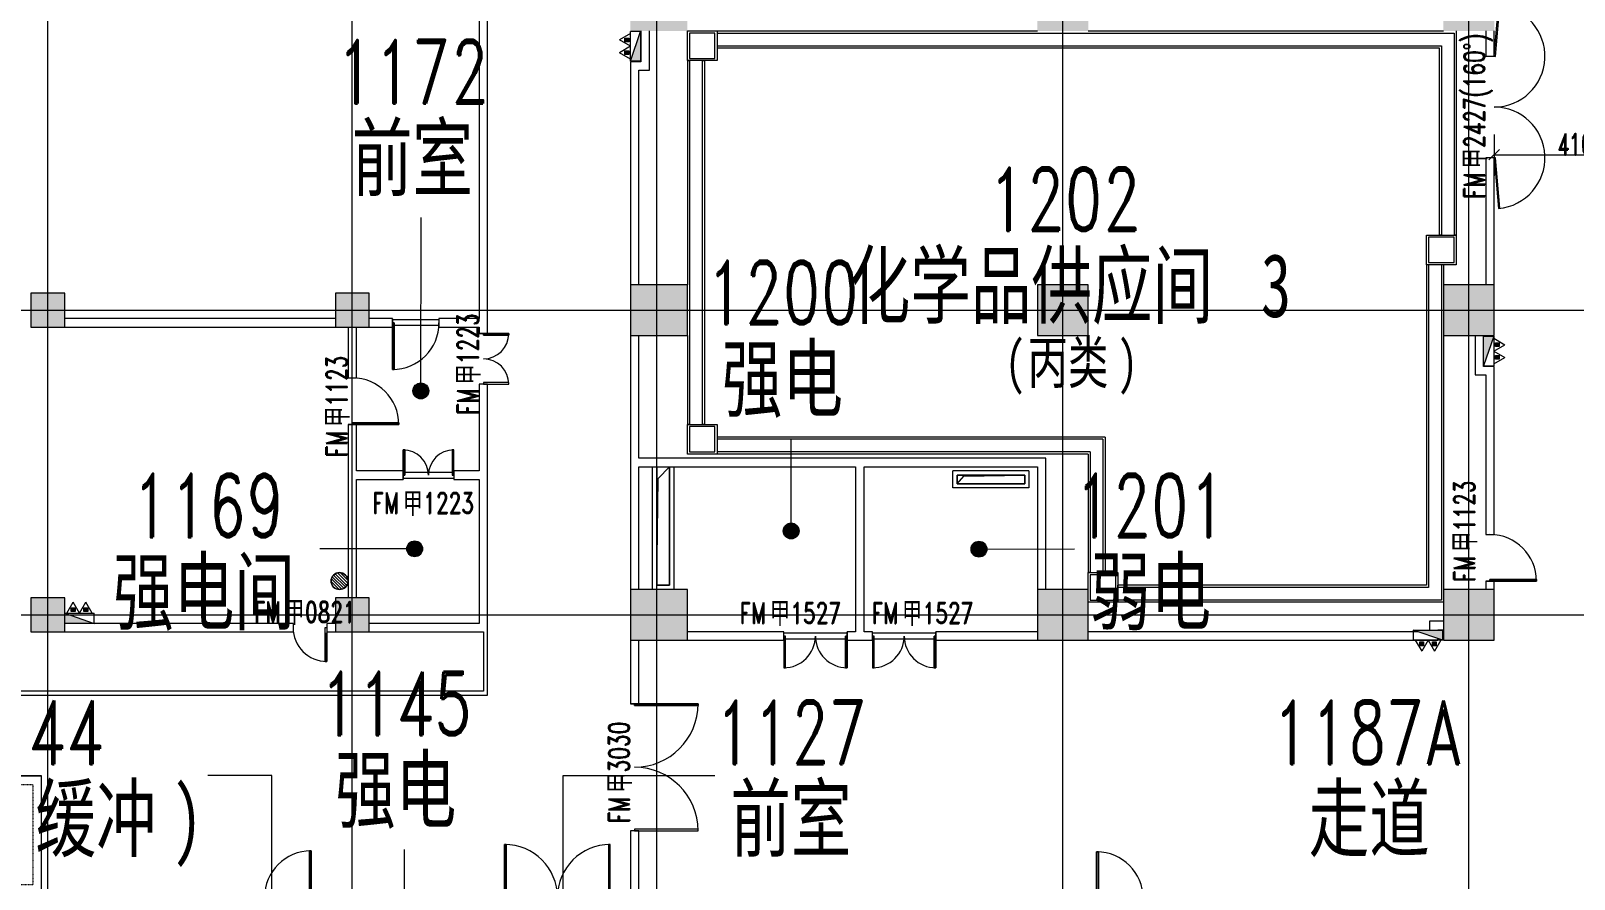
# Model space of a CAD drawing. Header units: millimetres. Extents: x -76632 to 443185, y -33181 to 192400.
# Drawn here: x 230000 to 266490, y 116156 to 136200 of the extents above; entities that cross this region are included whole.
import ezdxf

# ---------------------------------------------------------------- set-up
doc = ezdxf.new("R2010")
doc.units = ezdxf.units.MM
doc.linetypes.add('划线', pattern=[6.36, 3.18, -3.18])
doc.linetypes.add('轴网线', pattern=[22.04, 18.38, -1.83, 0, -1.83])
doc.layers.get('0').update_dxf_attribs({"color": 8})
doc.layers.get('Defpoints').update_dxf_attribs({"color": 8})
for name, color, linetype, lineweight in [('A-ANNO-DIMS', 8, 'Continuous', 9), ('A-AREA-IDEN', 8, 'Continuous', 9), ('A-DETL-GENF', 8, 'Continuous', 18), ('A-DOOR', 8, 'Continuous', 5), ('A-DOOR-IDEN', 8, 'Continuous', 9), ('A-DOOR-OPNG', 8, 'Continuous', 5), ('A-FLOR', 8, 'Continuous', 5), ('A-GENM', 8, 'Continuous', 5), ('A-WALL', 8, 'Continuous', 5), ('I-FURN', 8, 'Continuous', 5), ('I-FURN-HDLN', 8, '划线', 5), ('M-EQPM', 8, 'Continuous', 5), ('P-PIPE', 8, 'Continuous', 5), ('S-BEAM', 8, 'Continuous', 5), ('S-COLS', 8, 'Continuous', 5), ('S-FNDN', 8, 'Continuous', 5), ('S-GRID', 8, 'Continuous', 9)]:
    doc.layers.add(name, color=color, linetype=linetype, lineweight=lineweight)
doc.styles.add('RomanD', font='romand__.ttf', dxfattribs={"width": 0.7, "height": 1500})
doc.styles.add('RomanD_1', font='romand__.ttf', dxfattribs={"width": 0.7, "height": 500})
doc.styles.add('RomanD_5', font='romand__.ttf', dxfattribs={"width": 0.65, "height": 500})
doc.styles.add('RomanD_6', font='romand__.ttf', dxfattribs={"width": 0.65, "height": 350})
doc.styles.add('仿宋_2', font='simfang.ttf', dxfattribs={"width": 0.7, "height": 1500})
doc.styles.add('仿宋_7', font='simfang.ttf', dxfattribs={"width": 0.7, "height": 1000})
doc.styles.add('微软雅黑', font='Microsoft YaHei.ttf', dxfattribs={"width": 0.7, "height": 500})
doc.dimstyles.new('0_5', dxfattribs={"dimscale": 304.8, "dimtxt": 351.251157, "dimasz": 0, "dimexe": 0.82021, "dimexo": 0.0625, "dimgap": 0, "dimtad": 1, "dimdec": 0, "dimzin": 0, "dimdsep": 46, "dimtxsty": 'RomanD_6', "dimblk1": 'NONE', "dimblk2": 'NONE', "dimsah": 1, "dimcen": 0.09, "dimazin": 0, "dimtfac": 1, "dimtdec": 4, "dimtix": 1, "dimtmove": 0, "dimatfit": 3, "dimfxl": 0.82021, "dimfxlon": 1, "dimtvp": 1, "dimtolj": 1, "dimtzin": 0, "dimlwd": 18, "dimlwe": 18, "dimarcsym": 2})
doc.dimstyles.new('1mm', dxfattribs={"dimscale": 304.8, "dimtxt": 501.787367, "dimasz": 0.82021, "dimexe": 1.64042, "dimexo": 0.0625, "dimgap": 0, "dimtad": 1, "dimdec": 0, "dimzin": 0, "dimdsep": 46, "dimtxsty": 'RomanD_5', "dimblk1": 'OBLIQUE', "dimblk2": 'OBLIQUE', "dimsah": 1, "dimcen": 0.09, "dimazin": 0, "dimtfac": 1, "dimtdec": 4, "dimtix": 1, "dimtmove": 0, "dimatfit": 3, "dimfxl": 1.64042, "dimfxlon": 1, "dimtvp": 1, "dimtolj": 1, "dimtzin": 0, "dimlwd": 18, "dimlwe": 18, "dimarcsym": 2})

# ---------------------------------------------------------------- blocks, each defined once
blk = doc.blocks.new('X-ST-F3-01-C-001_HLP2_rvt-1-LAY-1F-1_500-A')
at = {"layer": 'S-COLS', "true_color": 0x808080}
for points in [[(245525, 136200), (245525, 137400), (244175, 137400), (244175, 136200), (244775, 136200)], [(254118, 136200), (255000, 136200), (255000, 137400), (253800, 137400), (253800, 136200)], [(264400, 136200), (264600, 136200), (264600, 137400), (263400, 137400), (263400, 136200)], [(230800, 129200), (230800, 130000), (230000, 130000), (230000, 129200)], [(237200, 129200), (238000, 129200), (238000, 130000), (237200, 130000), (237200, 129201)], [(244375, 129000), (245525, 129000), (245525, 130200), (244175, 130200), (244175, 129000), (244313, 129000)], [(254011, 129000), (255000, 129000), (255000, 130200), (253800, 130200), (253800, 129000)], [(264600, 129000), (264600, 130200), (263400, 130200), (263400, 129000)], [(245525, 121800), (245525, 123000), (244175, 123000), (244175, 121800), (245275, 121800)], [(254011, 121800), (255000, 121800), (255000, 123000), (253800, 123000), (253800, 121800)], [(264102, 121800), (264600, 121800), (264600, 123000), (263400, 123000), (263400, 121800)], [(230800, 122000), (230800, 122800), (230000, 122800), (230000, 122000)], [(237200, 122000), (238000, 122000), (238000, 122800), (237200, 122800), (237200, 122026)]]:
    blk.add_hatch(color=8, dxfattribs=at).paths.add_polyline_path(points, flags=0)
at = {"layer": 'S-COLS', "color": 7, "lineweight": 9}
for p, q in [((230800, 130000), (230000, 130000)), ((230000, 130000), (230000, 129200)), ((230800, 129200), (230800, 130000)), ((238000, 130000), (237200, 130000)), ((237200, 130000), (237200, 129200)), ((238000, 129200), (238000, 130000)), ((245525, 130200), (244175, 130200)), ((244175, 130200), (244175, 129000)), ((245525, 129000), (245525, 130200)), ((255000, 130200), (253800, 130200)), ((253800, 130200), (253800, 129000)), ((255000, 129000), (255000, 130200)), ((264600, 130200), (263400, 130200)), ((263400, 130200), (263400, 129000)), ((264600, 129000), (264600, 130200)), ((230000, 129200), (230800, 129200)), ((237200, 129200), (238000, 129200)), ((244175, 129000), (245525, 129000)), ((253800, 129000), (255000, 129000)), ((263400, 129000), (264600, 129000)), ((245525, 123000), (244175, 123000)), ((244175, 123000), (244175, 121800)), ((245525, 121800), (245525, 123000)), ((255000, 123000), (253800, 123000)), ((253800, 123000), (253800, 121800)), ((255000, 121800), (255000, 123000)), ((264600, 123000), (263400, 123000)), ((263400, 123000), (263400, 121800)), ((264600, 121800), (264600, 123000)), ((230800, 122800), (230000, 122800)), ((230000, 122800), (230000, 122000)), ((230800, 122000), (230800, 122800)), ((238000, 122800), (237200, 122800)), ((237200, 122800), (237200, 122000)), ((238000, 122000), (238000, 122800)), ((230000, 122000), (230800, 122000)), ((237200, 122000), (238000, 122000)), ((244175, 121800), (245525, 121800)), ((253800, 121800), (255000, 121800)), ((263400, 121800), (264600, 121800))]:
    blk.add_line(p, q, dxfattribs=at)
blk = doc.blocks.new('单扇平开防火门_带观察窗 - FM甲1123-4703327-LAY-1F-1_500-A')
at = {"layer": 'A-DOOR'}
for p, q in [((550, 1100), (510, 1100)), ((510, 1100), (510, 0)), ((510, 1100), (550, 1100)), ((510, 900), (510, 1100)), ((550, 0), (550, 1100)), ((550, 1100), (550, 900)), ((510, 700), (510, 900)), ((550, 900), (550, 700)), ((510, 0), (510, 700)), ((550, 700), (550, 0)), ((510, 0), (550, 0)), ((550, 0), (510, 0))]:
    blk.add_line(p, q, dxfattribs=at)
blk.add_arc((550, 0), 1100, 90, 180, dxfattribs=at)
at = {"layer": 'A-DOOR-OPNG'}
for p, q in [((-550, -100), (-550, 100)), ((550, -99), (550, 100))]:
    blk.add_line(p, q, dxfattribs=at)
blk = doc.blocks.new('双扇平开防火门_带观察窗 - FM甲1527-4643437-LAY-1F-1_500-A')
at = {"layer": 'A-DOOR'}
for p, q in [((-750, 0), (-750, 750)), ((-750, 750), (-710, 750)), ((-750, 750), (-750, 550)), ((-710, 750), (-750, 750)), ((-710, 750), (-710, 0)), ((-710, 550), (-710, 750)), ((750, 750), (710, 750)), ((710, 750), (710, 0)), ((750, 750), (710, 750)), ((710, 750), (710, 550)), ((750, 0), (750, 750)), ((750, 550), (750, 750)), ((-750, 550), (-750, 350)), ((-710, 350), (-710, 550)), ((710, 550), (710, 350)), ((750, 350), (750, 550)), ((-750, 350), (-750, 0)), ((-710, 0), (-750, 0)), ((-750, 0), (-710, 0)), ((-710, 0), (-710, 350)), ((710, 350), (710, 0)), ((710, 0), (750, 0)), ((710, 0), (750, 0)), ((750, 0), (750, 350))]:
    blk.add_line(p, q, dxfattribs=at)
for centre, start, end in [((-750, 0), 0, 90), ((750, 0), 90, 180)]:
    blk.add_arc(centre, 750, start, end, dxfattribs=at)
at = {"layer": 'A-DOOR-OPNG'}
for p, q in [((-750, 100), (-750, -100)), ((-750, 70), (750, 70)), ((750, 100), (750, -100)), ((-750, -70), (750, -70))]:
    blk.add_line(p, q, dxfattribs=at)
blk = doc.blocks.new('钢格栅盖板 - 钢格栅盖板-V43-LAY-1F-1_500-A')
at = {"layer": 'I-FURN'}
for p, q in [((6900, 2775), (0, 2775)), ((0, 2775), (0, 6)), ((900, 2775), (900, 6)), ((1900, 2775), (1900, 6)), ((2900, 2775), (2900, 6)), ((3900, 2775), (3900, 6)), ((4900, 2775), (4900, 6)), ((5900, 2775), (5900, 6)), ((6900, 6), (6900, 2775))]:
    blk.add_line(p, q, dxfattribs=at)
at = {"layer": 'I-FURN-HDLN'}
for p, q in [((200, 200), (200, 2575)), ((200, 2575), (6700, 2575)), ((6700, 2575), (6700, 200)), ((6700, 200), (200, 200))]:
    blk.add_line(p, q, dxfattribs=at)
blk = doc.blocks.new('单扇平开防火门_带观察窗 - FM甲1123-4703534-LAY-1F-1_500-A')
at = {"layer": 'A-DOOR'}
for p, q in [((550, 1100), (510, 1100)), ((510, 1100), (510, 0)), ((510, 1100), (550, 1100)), ((510, 900), (510, 1100)), ((550, 0), (550, 1100)), ((550, 1100), (550, 900)), ((510, 700), (510, 900)), ((550, 900), (550, 700)), ((510, 0), (510, 700)), ((550, 700), (550, 0)), ((510, 0), (550, 0)), ((550, 0), (510, 0))]:
    blk.add_line(p, q, dxfattribs=at)
blk.add_arc((550, 0), 1100, 90, 180, dxfattribs=at)
at = {"layer": 'A-DOOR-OPNG'}
for p, q in [((-550, -100), (-550, 100)), ((550, -99), (550, 100))]:
    blk.add_line(p, q, dxfattribs=at)
blk = doc.blocks.new('双扇平开门-角度可调 - FM甲2427_160__-4689979-LAY-1F-1_500-A')
at = {"layer": 'A-DOOR'}
for p, q in [((-1200, -100), (-2395, -205)), ((-2392, -234), (-1197, -130)), ((-1197, -130), (-1200, -100)), ((1200, -100), (1197, -130)), ((1197, -130), (2392, -234)), ((1200, -100), (2395, -205))]:
    blk.add_line(p, q, dxfattribs=at)
for centre, start, end in [((-1200, -100), 185, 0), ((1200, -100), 180, 355)]:
    blk.add_arc(centre, 1200, start, end, dxfattribs=at)
blk = doc.blocks.new('双扇平开防火门_带观察窗 - FM甲3030-4643016-LAY-1F-1_500-A')
at = {"layer": 'A-DOOR'}
for p, q in [((-1500, 0), (-1500, 1500)), ((-1500, 1500), (-1460, 1500)), ((-1500, 1500), (-1500, 1300)), ((-1460, 1500), (-1500, 1500)), ((-1460, 1500), (-1460, 0)), ((-1460, 1300), (-1460, 1500)), ((1500, 1500), (1460, 1500)), ((1460, 1500), (1460, 0)), ((1500, 1500), (1460, 1500)), ((1460, 1500), (1460, 1300)), ((1500, 0), (1500, 1500)), ((1500, 1300), (1500, 1500)), ((-1500, 1300), (-1500, 1100)), ((-1500, 1100), (-1500, 0)), ((-1460, 1100), (-1460, 1300)), ((-1460, 0), (-1460, 1100)), ((1460, 1300), (1460, 1100)), ((1460, 1100), (1460, 0)), ((1500, 1100), (1500, 1300)), ((1500, 0), (1500, 1100)), ((-1460, 0), (-1500, 0)), ((-1500, 0), (-1460, 0)), ((1460, 0), (1500, 0)), ((1460, 0), (1500, 0))]:
    blk.add_line(p, q, dxfattribs=at)
for centre, start, end in [((-1500, 0), 0, 90), ((1500, 0), 90, 180)]:
    blk.add_arc(centre, 1500, start, end, dxfattribs=at)
at = {"layer": 'A-DOOR-OPNG'}
for p, q in [((-1500, 100), (-1500, -100)), ((1500, 100), (1500, -100))]:
    blk.add_line(p, q, dxfattribs=at)
blk = doc.blocks.new('双扇平开防火门_带观察窗 - FM甲2530_常开_-4643217-LAY-1F-1_500-A')
at = {"layer": 'A-DOOR'}
for p, q in [((-1250, 0), (-1250, 1250)), ((-1250, 1250), (-1210, 1250)), ((-1250, 1250), (-1250, 1050)), ((-1210, 1250), (-1250, 1250)), ((-1210, 1250), (-1210, 0)), ((-1210, 1050), (-1210, 1250)), ((1250, 1250), (1210, 1250)), ((1210, 1250), (1210, 0)), ((1250, 1250), (1210, 1250)), ((1210, 1250), (1210, 1050)), ((1250, 0), (1250, 1250)), ((1250, 1050), (1250, 1250)), ((-1250, 1050), (-1250, 850)), ((-1250, 850), (-1250, 0)), ((-1210, 850), (-1210, 1050)), ((-1210, 0), (-1210, 850)), ((1210, 1050), (1210, 850)), ((1210, 850), (1210, 0)), ((1250, 850), (1250, 1050)), ((1250, 0), (1250, 850)), ((-1210, 0), (-1250, 0)), ((-1250, 0), (-1210, 0)), ((1210, 0), (1250, 0)), ((1210, 0), (1250, 0))]:
    blk.add_line(p, q, dxfattribs=at)
for centre, start, end in [((-1250, 0), 0, 90), ((1250, 0), 90, 180)]:
    blk.add_arc(centre, 1250, start, end, dxfattribs=at)
at = {"layer": 'A-DOOR-OPNG'}
for p, q in [((-1250, 100), (-1250, -100)), ((1250, 100), (1250, -100))]:
    blk.add_line(p, q, dxfattribs=at)
blk = doc.blocks.new('双扇平开防火门_带观察窗 - FM甲1223-4642868-LAY-1F-1_500-A')
at = {"layer": 'A-DOOR'}
for p, q in [((-600, 0), (-600, 600)), ((-600, 600), (-560, 600)), ((-600, 600), (-600, 400)), ((-560, 600), (-600, 600)), ((-600, 400), (-600, 200)), ((-560, 600), (-560, 0)), ((-560, 400), (-560, 600)), ((-560, 200), (-560, 400)), ((600, 600), (560, 600)), ((560, 600), (560, 0)), ((600, 600), (560, 600)), ((560, 600), (560, 400)), ((560, 400), (560, 200)), ((600, 0), (600, 600)), ((600, 400), (600, 600)), ((600, 200), (600, 400)), ((-600, 200), (-600, 0)), ((-560, 0), (-600, 0)), ((-600, 0), (-560, 0)), ((-560, 0), (-560, 200)), ((560, 200), (560, 0)), ((560, 0), (600, 0)), ((560, 0), (600, 0)), ((600, 0), (600, 200))]:
    blk.add_line(p, q, dxfattribs=at)
for centre, start, end in [((-600, 0), 0, 90), ((600, 0), 90, 180)]:
    blk.add_arc(centre, 600, start, end, dxfattribs=at)
at = {"layer": 'A-DOOR-OPNG'}
for p, q in [((-600, 100), (-600, -100)), ((600, 100), (600, -100))]:
    blk.add_line(p, q, dxfattribs=at)
blk = doc.blocks.new('楼板洞口-A - LI-翻边100mm-3491880-LAY-1F-1_500-A')
at = {"layer": 'A-GENM'}
for p, q in [((-100, -100), (-100, 2800)), ((0, 0), (0, 2800)), ((0, 2800), (0, 0)), ((30, 2520), (300, 2800)), ((300, 2800), (300, 0)), ((300, 0), (300, 2800)), ((400, 2800), (400, -100)), ((0, 0), (30, 2520)), ((300, 0), (0, 0)), ((0, 0), (300, 0))]:
    blk.add_line(p, q, dxfattribs=at)
blk = doc.blocks.new('双扇平开防火门_带观察窗 - FM甲1527-4643743-LAY-1F-1_500-A')
at = {"layer": 'A-DOOR'}
for p, q in [((-750, 0), (-750, 750)), ((-750, 750), (-710, 750)), ((-750, 750), (-750, 550)), ((-710, 750), (-750, 750)), ((-710, 750), (-710, 0)), ((-710, 550), (-710, 750)), ((750, 750), (710, 750)), ((710, 750), (710, 0)), ((750, 750), (710, 750)), ((710, 750), (710, 550)), ((750, 0), (750, 750)), ((750, 550), (750, 750)), ((-750, 550), (-750, 350)), ((-710, 350), (-710, 550)), ((710, 550), (710, 350)), ((750, 350), (750, 550)), ((-750, 350), (-750, 0)), ((-710, 0), (-750, 0)), ((-750, 0), (-710, 0)), ((-710, 0), (-710, 350)), ((710, 350), (710, 0)), ((710, 0), (750, 0)), ((710, 0), (750, 0)), ((750, 0), (750, 350))]:
    blk.add_line(p, q, dxfattribs=at)
for centre, start, end in [((-750, 0), 0, 90), ((750, 0), 90, 180)]:
    blk.add_arc(centre, 750, start, end, dxfattribs=at)
at = {"layer": 'A-DOOR-OPNG'}
for p, q in [((-750, 100), (-750, -100)), ((-750, 70), (750, 70)), ((750, 100), (750, -100)), ((-750, -70), (750, -70))]:
    blk.add_line(p, q, dxfattribs=at)
blk = doc.blocks.new('双扇平开防火门_带观察窗 - FM甲1223-4642656-LAY-1F-1_500-A')
at = {"layer": 'A-DOOR'}
for p, q in [((-600, 0), (-600, 600)), ((-600, 600), (-560, 600)), ((-600, 600), (-600, 400)), ((-560, 600), (-600, 600)), ((-600, 400), (-600, 200)), ((-560, 600), (-560, 0)), ((-560, 400), (-560, 600)), ((-560, 200), (-560, 400)), ((600, 600), (560, 600)), ((560, 600), (560, 0)), ((600, 600), (560, 600)), ((560, 600), (560, 400)), ((560, 400), (560, 200)), ((600, 0), (600, 600)), ((600, 400), (600, 600)), ((600, 200), (600, 400)), ((-600, 200), (-600, 0)), ((-560, 0), (-600, 0)), ((-600, 0), (-560, 0)), ((-560, 0), (-560, 200)), ((560, 200), (560, 0)), ((560, 0), (600, 0)), ((560, 0), (600, 0)), ((600, 0), (600, 200))]:
    blk.add_line(p, q, dxfattribs=at)
for centre, start, end in [((-600, 0), 0, 90), ((600, 0), 90, 180)]:
    blk.add_arc(centre, 600, start, end, dxfattribs=at)
at = {"layer": 'A-DOOR-OPNG'}
for p, q in [((-600, 100), (-600, -100)), ((-600, 70), (600, 70)), ((600, 100), (600, -100)), ((-600, -70), (600, -70))]:
    blk.add_line(p, q, dxfattribs=at)
blk = doc.blocks.new('单扇平开防火门_带观察窗 - FM甲1123-4703391-LAY-1F-1_500-A')
at = {"layer": 'A-DOOR'}
for p, q in [((510, -1100), (510, 0)), ((550, 0), (510, 0)), ((510, 0), (510, -700)), ((550, -700), (550, 0)), ((510, 0), (550, 0)), ((550, 0), (550, -1100)), ((510, -700), (510, -900)), ((550, -900), (550, -700)), ((510, -900), (510, -1100)), ((550, -1100), (550, -900)), ((550, -1100), (510, -1100)), ((510, -1100), (550, -1100))]:
    blk.add_line(p, q, dxfattribs=at)
blk.add_arc((550, 0), 1100, 180, 270, dxfattribs=at)
at = {"layer": 'A-DOOR-OPNG'}
for p, q in [((-550, 100), (-550, -100)), ((550, 99), (550, -100))]:
    blk.add_line(p, q, dxfattribs=at)
blk = doc.blocks.new('楼板洞口-A - CO-翻边100mm-3802876-LAY-1F-1_500-A')
at = {"layer": 'A-GENM'}
for p, q in [((-100, -100), (-100, 300)), ((1700, 300), (-100, 300)), ((0, 0), (0, 200)), ((0, 200), (1600, 200)), ((0, 200), (0, 0)), ((1600, 200), (0, 200)), ((0, 0), (160, 180)), ((1600, 0), (0, 0)), ((0, 0), (1600, 0)), ((160, 180), (1600, 200)), ((1600, 200), (1600, 0)), ((1600, 0), (1600, 200)), ((1700, 300), (1700, -100)), ((1700, -100), (-100, -100))]:
    blk.add_line(p, q, dxfattribs=at)
blk = doc.blocks.new('单扇平开防火门_带观察窗 - FM甲0821-4703382-LAY-1F-1_500-A')
at = {"layer": 'A-DOOR'}
for p, q in [((360, -800), (360, 0)), ((360, 0), (400, 0)), ((400, 0), (400, -800)), ((360, -125), (360, -400)), ((400, -400), (400, -125)), ((360, -400), (360, -600)), ((360, -600), (360, -800)), ((400, -600), (400, -400)), ((400, -800), (400, -600)), ((400, -800), (360, -800)), ((360, -800), (400, -800))]:
    blk.add_line(p, q, dxfattribs=at)
blk.add_arc((400, 0), 800, 180, 270, dxfattribs=at)
at = {"layer": 'A-DOOR-OPNG'}
for p, q in [((-400, 100), (-400, -100)), ((400, 99), (400, -100))]:
    blk.add_line(p, q, dxfattribs=at)
blk = doc.blocks.new('室内消火栓箱_带灭火器__左右式_ - SG24D65-P-V98-LAY-1F-1_500-A')
at = {"layer": 'A-DETL-GENF', "lineweight": 5}
h = blk.add_hatch(color=256, dxfattribs=at)
h.paths.add_polyline_path([(195, 280), (195, 370), (105, 370), (105, 280), (153, 280)], flags=0)
h.paths.add_polyline_path([(-195, 280), (-105, 280), (-105, 370), (-195, 370)], flags=0)
blk.add_hatch(color=256, dxfattribs=at).paths.add_polyline_path([(-350, 0), (350, 0), (-350, 240), (-350, 115)], flags=0)
for p, q in [((-300, 240), (-150, 500)), ((-195, 370), (-105, 370)), ((-195, 280), (-195, 370)), ((0, 240), (-150, 500)), ((-105, 370), (-105, 280)), ((0, 240), (150, 500)), ((105, 280), (105, 370)), ((105, 370), (195, 370)), ((300, 240), (150, 500)), ((195, 370), (195, 280)), ((-350, 240), (350, 240)), ((-350, 240), (350, 0)), ((-350, 240), (350, 0)), ((-105, 280), (-195, 280)), ((195, 280), (105, 280)), ((350, 0), (-350, 0)), ((350, 0), (-350, 0))]:
    blk.add_line(p, q, dxfattribs=at)
at = {"layer": 'M-EQPM'}
blk.add_line((350, 0), (350, 240), dxfattribs=at)
blk = doc.blocks.new('室内消火栓箱_带灭火器__左右式_ - SG24D65-P-4299218-LAY-1F-1_500-A')
at = {"layer": 'A-DETL-GENF', "lineweight": 5}
h = blk.add_hatch(color=256, dxfattribs=at)
h.paths.add_polyline_path([(-195, 370), (-195, 280), (-105, 280), (-105, 370), (-130, 370)], flags=0)
h.paths.add_polyline_path([(150, 370), (105, 370), (105, 280), (195, 280), (195, 370)], flags=0)
blk.add_hatch(color=256, dxfattribs=at).paths.add_polyline_path([(-350, 240), (-350, 0), (350, 0), (-283, 217)], flags=0)
for p, q in [((-300, 240), (-150, 500)), ((-195, 370), (-105, 370)), ((-195, 280), (-195, 370)), ((0, 240), (-150, 500)), ((-105, 370), (-105, 280)), ((0, 240), (150, 500)), ((105, 280), (105, 370)), ((105, 370), (195, 370)), ((300, 240), (150, 500)), ((195, 370), (195, 280)), ((-350, 240), (350, 240)), ((-350, 240), (350, 0)), ((-350, 240), (-350, 0)), ((-350, 240), (350, 0)), ((-350, 0), (-350, 240)), ((-105, 280), (-195, 280)), ((195, 280), (105, 280)), ((350, 0), (-350, 0)), ((350, 0), (-350, 0))]:
    blk.add_line(p, q, dxfattribs=at)
at = {"layer": 'M-EQPM'}
blk.add_line((350, 0), (350, 240), dxfattribs=at)
blk = doc.blocks.new('圆形地漏_固定_2 - 热轧钢管-3953174-LAY-1F-1_500-A')
at = {"layer": 'A-GENM'}
for p, q in [((-193, 52), (52, -193)), ((102, -172), (-172, 102)), ((-141, 141), (141, -141)), ((172, -102), (-102, 172)), ((193, -52), (-52, 193)), ((13, 200), (200, 13)), ((-13, -200), (-200, -13))]:
    blk.add_line(p, q, dxfattribs=at)
blk.add_circle((0, 0), 200, dxfattribs=at)
at = {"layer": 'P-PIPE'}
for start, end in [(0, 180), (180, 0)]:
    blk.add_arc((0, 0), 200, start, end, dxfattribs=at)
blk = doc.blocks.new('单扇平开防火门_带观察窗 - FM甲1123-4703552-LAY-1F-1_500-A')
at = {"layer": 'A-DOOR'}
for p, q in [((550, 1100), (510, 1100)), ((510, 1100), (510, 0)), ((510, 1100), (550, 1100)), ((510, 900), (510, 1100)), ((550, 0), (550, 1100)), ((550, 1100), (550, 900)), ((510, 700), (510, 900)), ((550, 900), (550, 700)), ((510, 0), (510, 700)), ((550, 700), (550, 0)), ((510, 0), (550, 0)), ((550, 0), (510, 0))]:
    blk.add_line(p, q, dxfattribs=at)
blk.add_arc((550, 0), 1100, 90, 180, dxfattribs=at)
at = {"layer": 'A-DOOR-OPNG'}
for p, q in [((-550, -100), (-550, 100)), ((-550, 60), (550, 60)), ((550, -99), (550, 100)), ((-550, -70), (550, -70))]:
    blk.add_line(p, q, dxfattribs=at)
blk = doc.blocks.new('_Oblique')
at = {"color": 0, "linetype": 'ByBlock', "lineweight": -2}
blk.add_line((-0.5, -0.5), (0.5, 0.5), dxfattribs=at)
blk = doc.blocks.new('*D1675')
at = {"layer": 'A-ANNO-DIMS', "color": 0, "lineweight": 18, "transparency": 16777216}
for p, q in [((264600, 133755), (264600, 132774)), ((268700, 133755), (268700, 132774)), ((264600, 133274), (268700, 133274))]:
    blk.add_line(p, q, dxfattribs=at)
at = {"layer": 'Defpoints', "color": 0, "transparency": 16777216}
for p in [(264600, 133774), (268700, 133774), (268700, 133274)]:
    blk.add_point(p, dxfattribs=at)
at = {"layer": 'A-ANNO-DIMS', "color": 0, "lineweight": 18, "transparency": 16777216, "xscale": 250, "yscale": 250, "zscale": 250, "rotation": 180}
blk.add_blockref('_Oblique', (264600, 133274), dxfattribs=at)
at = {"layer": 'A-ANNO-DIMS', "color": 0, "lineweight": 18, "transparency": 16777216, "xscale": 250, "yscale": 250, "zscale": 250}
blk.add_blockref('_Oblique', (268700, 133274), dxfattribs=at)
at = {"layer": 'A-ANNO-DIMS', "color": 0, "lineweight": 18, "transparency": 16777216, "insert": (266650, 133524), "char_height": 500, "width": 1389.57, "attachment_point": 5, "style": 'RomanD_5'}
blk.add_mtext('\\A1;4100', dxfattribs=at)
blk = doc.blocks.new('*D1431')
at = {"layer": 'A-ANNO-DIMS', "color": 0, "lineweight": 18, "transparency": 16777216}
for p, q in [((19261, 131300), (19742, 131300)), ((19492, 130200), (19492, 131300)), ((19261, 130200), (19742, 130200)), ((259200, 4470), (259200, 4951)), ((264000, 4470), (264000, 4951)), ((259200, 4701), (264000, 4701))]:
    blk.add_line(p, q, dxfattribs=at)
at = {"layer": 'Defpoints', "color": 0, "transparency": 16777216}
for p in [(19242, 131300), (19492, 131300), (19242, 130200), (259200, 4451), (264000, 4701), (264000, 4451)]:
    blk.add_point(p, dxfattribs=at)
at = {"layer": 'A-ANNO-DIMS', "color": 0, "lineweight": 18, "transparency": 16777216, "insert": (19317, 130750), "char_height": 350, "width": 972.7, "attachment_point": 5, "rotation": 90, "style": 'RomanD_6'}
blk.add_mtext('\\A1;1100', dxfattribs=at)
at = {"layer": 'A-ANNO-DIMS', "color": 0, "lineweight": 18, "transparency": 16777216, "insert": (261600, 4876), "char_height": 350, "width": 972.7, "attachment_point": 5, "style": 'RomanD_6'}
blk.add_mtext('\\A1;4800', dxfattribs=at)
blk = doc.blocks.new('_None')
blk = doc.blocks.new('*D1432')
at = {"layer": 'A-ANNO-DIMS', "color": 0, "lineweight": 18, "transparency": 16777216}
for p, q in [((19261, 133750), (19742, 133750)), ((19492, 131300), (19492, 133750)), ((19261, 131300), (19742, 131300)), ((260638, 2650), (261119, 2650)), ((260869, 1700), (260869, 2650)), ((261100, 1700), (260619, 1700))]:
    blk.add_line(p, q, dxfattribs=at)
at = {"layer": 'Defpoints', "color": 0, "transparency": 16777216}
for p in [(19242, 133750), (19492, 133750), (19242, 131300), (260619, 2650), (260869, 2650), (261119, 1700)]:
    blk.add_point(p, dxfattribs=at)
at = {"layer": 'A-ANNO-DIMS', "color": 0, "lineweight": 18, "transparency": 16777216, "char_height": 350, "attachment_point": 5, "rotation": 90, "style": 'RomanD_6'}
for s, insert, width in [('\\A1;2450', (19317, 132525), 972.7), ('\\A1;950', (260694, 2175), 729.52)]:
    blk.add_mtext(s, dxfattribs=dict(at, insert=insert, width=width))

msp = doc.modelspace()

# ---------------------------------------------------------------- hatches: boundary and pattern name
at = {"layer": 'A-AREA-IDEN', "lineweight": 18, "transparency": 33554687}
h = msp.add_hatch(color=256, dxfattribs=at)
edge = h.paths.add_edge_path(flags=0)
edge.add_arc((239221.6, 127692.3), 187.5, 0, 360)
h = msp.add_hatch(color=256, dxfattribs=at)
edge = h.paths.add_edge_path(flags=0)
edge.add_arc((247976.8, 124383), 187.5, 0, 360)
h = msp.add_hatch(color=256, dxfattribs=at)
edge = h.paths.add_edge_path(flags=0)
edge.add_arc((239075.1, 123961.1), 187.5, 0, 360)
h = msp.add_hatch(color=256, dxfattribs=at)
edge = h.paths.add_edge_path(flags=0)
edge.add_arc((252416.7, 123953.6), 187.5, 0, 360)

# ---------------------------------------------------------------- linework, layer by layer
for p, q in [((239221.6, 127692.3), (239227.4, 131789.4)), ((247976.8, 124383), (247976.8, 126570.1)), ((239075.1, 123961.1), (236831.6, 123961.1)), ((252416.7, 123953.6), (254679.5, 123961.1)), ((235698.7, 118601.4), (234184, 118601.4)), ((235698.7, 114082.4), (235698.7, 118601.4)), ((242588.8, 118601.4), (246174.8, 118601.4)), ((242588.8, 114387.9), (242588.8, 118601.4)), ((238833.6, 113698.3), (238833.6, 116859.5))]:
    msp.add_line(p, q, dxfattribs=at)
for centre in [(239221.6, 127692.3), (247976.8, 124383), (239075.1, 123961.1), (252416.7, 123953.6)]:
    msp.add_circle(centre, 187.5, dxfattribs=at)
at = {"layer": 'A-FLOR', "transparency": 33554687}
msp.add_line((223350, 118600), (230250, 118600), dxfattribs=at)
at = {"layer": 'A-WALL', "lineweight": 9, "transparency": 33554687}
for p, q in [((240800, 129050), (240800, 151200)), ((240600, 150800), (240600, 129400)), ((244425, 136200), (244425, 135470)), ((244625, 135270), (244625, 136200)), ((245525, 136200), (253800, 136200)), ((255000, 136200), (263400, 136200)), ((264400, 136200), (264400, 135600)), ((264600, 135600), (264600, 136200)), ((244375, 135470), (244175, 135470)), ((244175, 135470), (244175, 130200)), ((244425, 135470), (244375, 135470)), ((264400, 135600), (264600, 135600)), ((244375, 130200), (244375, 135270)), ((244375, 135270), (244625, 135270)), ((264600, 133200), (264400, 133200)), ((264400, 133200), (264400, 130200)), ((264600, 130200), (264600, 133200)), ((237200, 129400), (230800, 129400)), ((230800, 129200), (237200, 129200)), ((237500, 129200), (237500, 128000)), ((237700, 128000), (237700, 129200)), ((238550, 129400), (238000, 129400)), ((238000, 129200), (238550, 129200)), ((238550, 129200), (238550, 129400)), ((240600, 129400), (239650, 129400)), ((239650, 129400), (239650, 129200)), ((239650, 129200), (240600, 129200)), ((240600, 129200), (240600, 129050)), ((240600, 129050), (240800, 129050)), ((244175, 129000), (244175, 123000)), ((244375, 126100), (244375, 129000)), ((264150, 129000), (264150, 128070)), ((264350, 128985), (264350, 129000)), ((264350, 128270), (264350, 128285)), ((264400, 128270), (264350, 128270)), ((264600, 128270), (264400, 128270)), ((264600, 124300), (264600, 128270)), ((237500, 128000), (237700, 128000)), ((240800, 127850), (240600, 127850)), ((240600, 127850), (240600, 125800)), ((240800, 120500), (240800, 127850)), ((264150, 128070), (264400, 128070)), ((264400, 128070), (264400, 124300)), ((237500, 126900), (237500, 122800)), ((237700, 126900), (237500, 126900)), ((237700, 125800), (237700, 126900)), ((254000, 126100), (244375, 126100)), ((244375, 123000), (244375, 125900)), ((244375, 125900), (249500, 125900)), ((249500, 125900), (249500, 122000)), ((249700, 125900), (253800, 125900)), ((249700, 122000), (249700, 125900)), ((253800, 125900), (253800, 123000)), ((254000, 123000), (254000, 126100)), ((238800, 125800), (237700, 125800)), ((237700, 122800), (237700, 125600)), ((237700, 125600), (238800, 125600)), ((238800, 125600), (238800, 125800)), ((240600, 125800), (240000, 125800)), ((240000, 125800), (240000, 125600)), ((240000, 125600), (240600, 125600)), ((240600, 125600), (240600, 122200)), ((264400, 124300), (264600, 124300)), ((264600, 123200), (264400, 123200)), ((264400, 123200), (264400, 123000)), ((264600, 123000), (264600, 123200)), ((263400, 122250), (263070, 122250)), ((263070, 122250), (263070, 122040)), ((230800, 122000), (236200, 122000)), ((236200, 122200), (231500, 122200)), ((237200, 122200), (237000, 122200)), ((237000, 122000), (237200, 122000)), ((240600, 122200), (238000, 122200)), ((238000, 122000), (240700, 122000)), ((240700, 122000), (240700, 120600)), ((247800, 122000), (245525, 122000)), ((247800, 121800), (247800, 122000)), ((249500, 122000), (249300, 122000)), ((249300, 122000), (249300, 121800)), ((249900, 122000), (249700, 122000)), ((249900, 121800), (249900, 122000)), ((253800, 122000), (251400, 122000)), ((251400, 122000), (251400, 121800)), ((262801.7, 122000), (255000, 122000)), ((263270, 122050), (263400, 122050)), ((263270, 122040), (263270, 122050)), ((244175, 121800), (244175, 120300)), ((244375, 120300), (244375, 121800)), ((245525, 121800), (247800, 121800)), ((249300, 121800), (249700, 121800)), ((249700, 121800), (249900, 121800)), ((251400, 121800), (253800, 121800)), ((255000, 121800), (263270, 121800)), ((263270, 121800), (263270, 121839.4)), ((192200, 120500), (240800, 120500)), ((240700, 120600), (192300, 120600)), ((244175, 120300), (244375, 120300)), ((244375, 117300), (244175, 117300)), ((244175, 117300), (244175, 115925)), ((244375, 115925), (244375, 117300))]:
    msp.add_line(p, q, dxfattribs=at)
at = {"layer": 'S-BEAM', "transparency": 33554687}
for p, q in [((246225, 136200), (246225, 136150)), ((246225, 136150), (263650, 136150)), ((263650, 136150), (263650, 131375)), ((263700, 136200), (263700, 131375)), ((246225, 135850), (263350, 135850)), ((246225, 135850), (246225, 135800)), ((246225, 135800), (263300, 135800)), ((263300, 135800), (263300, 131375)), ((263350, 135850), (263350, 131375)), ((245525, 135499.6), (245575, 135499.6)), ((245525, 135499.6), (245525, 130200)), ((245575, 135499.6), (245575, 126900.6)), ((245875, 135499.6), (245925, 135499.6)), ((245875, 135499.6), (245875, 126900.6)), ((245925, 135499.6), (245925, 126900.6)), ((263350, 131375), (263300, 131375)), ((263700, 131375), (263650, 131375)), ((263050, 130675), (263000, 130675)), ((263000, 130675), (263000, 123100)), ((263050, 130675), (263050, 123050)), ((263400, 130675), (263350, 130675)), ((263350, 130675), (263350, 122750)), ((263400, 130675), (263400, 130200)), ((245525, 129000), (245525, 126900.6)), ((263400, 129000), (263400, 123000)), ((245575, 126900.6), (245525, 126900.6)), ((245925, 126900.6), (245875, 126900.6)), ((246225, 126600.3), (246225, 126550.3)), ((255400, 126600.3), (246225, 126600.3)), ((255350, 126550.3), (246225, 126550.3)), ((255350, 126550.3), (255350, 123400.1)), ((255400, 126600.3), (255400, 123400.1)), ((246225, 126250.3), (246225, 126200.3)), ((255050, 126250.3), (246225, 126250.3)), ((255000, 126200.3), (246225, 126200.3)), ((255000, 126200.3), (255000, 123400.1)), ((255050, 126250.3), (255050, 123400.1)), ((255050, 123400.1), (255000, 123400.1)), ((255400, 123400.1), (255350, 123400.1)), ((255700, 123050), (255700, 123100)), ((263000, 123100), (255700, 123100)), ((263050, 123050), (255700, 123050)), ((255700, 122700), (255700, 122750)), ((263350, 122750), (255700, 122750)), ((263400, 122700), (255700, 122700))]:
    msp.add_line(p, q, dxfattribs=at)
at = {"layer": 'S-FNDN', "transparency": 33554687}
for p, q in [((245525, 135500), (245525, 136200)), ((245575, 136150), (245575, 135550)), ((246175, 136150), (245575, 136150)), ((246175, 135550), (246175, 136150)), ((246225, 136200), (246225, 136150)), ((246225, 136150), (246225, 135850)), ((246225, 135850), (246225, 135800)), ((246225, 135800), (246225, 135500)), ((246225, 135500), (245525, 135500)), ((245575, 135550), (246175, 135550)), ((263000, 131375), (263300, 131375)), ((263000, 130675), (263000, 131375)), ((263300, 131375), (263350, 131375)), ((263350, 131375), (263650, 131375)), ((263650, 131375), (263700, 131375)), ((263700, 131375), (263700, 130675)), ((263050, 131325), (263050, 130725)), ((263650, 131325), (263050, 131325)), ((263650, 130725), (263650, 131325)), ((263050, 130675), (263000, 130675)), ((263050, 130725), (263650, 130725)), ((263350, 130675), (263050, 130675)), ((263400, 130675), (263350, 130675)), ((263700, 130675), (263400, 130675)), ((245525, 126900.3), (246225, 126900.3)), ((245525, 126200.3), (245525, 126900.3)), ((245575, 126850.3), (245575, 126250.3)), ((246175, 126850.3), (245575, 126850.3)), ((246175, 126250.3), (246175, 126850.3)), ((246225, 126900.3), (246225, 126600.3)), ((246225, 126600.3), (246225, 126550.3)), ((246225, 126550.3), (246225, 126250.3)), ((246225, 126200.3), (245525, 126200.3)), ((245575, 126250.3), (246175, 126250.3)), ((246225, 126250.3), (246225, 126200.3)), ((255000, 123400), (255700, 123400)), ((255000, 123000), (255000, 123400)), ((255050, 123350), (255050, 122750)), ((255650, 123350), (255050, 123350)), ((255650, 122750), (255650, 123350)), ((255700, 123400), (255700, 123100)), ((255700, 123100), (255700, 123050)), ((255700, 123050), (255700, 122750)), ((255700, 122700), (255000, 122700)), ((255050, 122750), (255650, 122750)), ((255700, 122750), (255700, 122700))]:
    msp.add_line(p, q, dxfattribs=at)
at = {"layer": 'S-GRID', "linetype": '轴网线', "transparency": 33554687}
for p, q in [((230400, -17706.2), (230400, 174400)), ((237600, -17706.2), (237600, 174400)), ((244800, -17706.2), (244800, 174400)), ((254400, -17706.2), (254400, 174400)), ((264000, -17706.2), (264000, 174400)), ((-16000, 129600), (308800, 129600)), ((-16000, 122400), (308800, 122400))]:
    msp.add_line(p, q, dxfattribs=at)

# ---------------------------------------------------------------- block references
at = {"lineweight": 5, "transparency": 33554687}
msp.add_blockref('X-ST-F3-01-C-001_HLP2_rvt-1-LAY-1F-1_500-A', (0, 0), dxfattribs=at)
at = {"layer": 'A-DOOR', "transparency": 33554687}
for name, p, rotation in [('双扇平开门-角度可调 - FM甲2427_160__-4689979-LAY-1F-1_500-A', (264500, 134400), 90), ('单扇平开防火门_带观察窗 - FM甲1123-4703552-LAY-1F-1_500-A', (239100, 129300), 180), ('双扇平开防火门_带观察窗 - FM甲1223-4642868-LAY-1F-1_500-A', (240700, 128450), 270), ('单扇平开防火门_带观察窗 - FM甲1123-4703327-LAY-1F-1_500-A', (237600, 127450), 270), ('单扇平开防火门_带观察窗 - FM甲1123-4703534-LAY-1F-1_500-A', (264500, 123750), 270), ('双扇平开防火门_带观察窗 - FM甲1527-4643437-LAY-1F-1_500-A', (248550, 121900), 180), ('双扇平开防火门_带观察窗 - FM甲1527-4643743-LAY-1F-1_500-A', (250650, 121900), 180), ('双扇平开防火门_带观察窗 - FM甲3030-4643016-LAY-1F-1_500-A', (244275, 118800), 270), ('单扇平开防火门_带观察窗 - FM甲1123-4703391-LAY-1F-1_500-A', (255750, 115700), 180)]:
    msp.add_blockref(name, p, dxfattribs=dict(at, rotation=rotation))
for name, p in [('双扇平开防火门_带观察窗 - FM甲1223-4642656-LAY-1F-1_500-A', (239400, 125700)), ('单扇平开防火门_带观察窗 - FM甲0821-4703382-LAY-1F-1_500-A', (236600, 122100)), ('单扇平开防火门_带观察窗 - FM甲1123-4703327-LAY-1F-1_500-A', (236075, 115725)), ('双扇平开防火门_带观察窗 - FM甲2530_常开_-4643217-LAY-1F-1_500-A', (242450, 115725))]:
    msp.add_blockref(name, p, dxfattribs=at)
at = {"layer": 'A-GENM', "transparency": 33554687}
for name, p in [('楼板洞口-A - LI-翻边100mm-3491880-LAY-1F-1_500-A', (244800, 123100)), ('楼板洞口-A - CO-翻边100mm-3802876-LAY-1F-1_500-A', (251900, 125500))]:
    msp.add_blockref(name, p, dxfattribs=at)
at = {"layer": 'I-FURN', "transparency": 33554687}
msp.add_blockref('钢格栅盖板 - 钢格栅盖板-V43-LAY-1F-1_500-A', (223350, 115819.3), dxfattribs=at)
at = {"layer": 'M-EQPM', "transparency": 33554687}
for p, rotation in [((244417, 135835), 90), ((264350, 128635), 270), ((263035, 122040), 180)]:
    msp.add_blockref('室内消火栓箱_带灭火器__左右式_ - SG24D65-P-4299218-LAY-1F-1_500-A', p, dxfattribs=dict(at, rotation=rotation))
msp.add_blockref('室内消火栓箱_带灭火器__左右式_ - SG24D65-P-V98-LAY-1F-1_500-A', (231150, 122200), dxfattribs=at)
at = {"layer": 'P-PIPE', "transparency": 33554687}
msp.add_blockref('圆形地漏_固定_2 - 热轧钢管-3953174-LAY-1F-1_500-A', (237299.7, 123200), dxfattribs=at)

# ---------------------------------------------------------------- texts
at = {"layer": 'A-AREA-IDEN', "transparency": 33554687, "attachment_point": 1}
for s, insert, char_height, width, style in [('1172', (237225.4, 135986.5), 1500, 4826.159, 'RomanD'), ('前室', (237588.9, 133952.3), 1500, 3928.269, '仿宋_2'), ('1202', (252642.4, 132971.7), 1500, 4826.159, 'RomanD'), ('化学品供应间', (249360.7, 130937.5), 1500, 11784.806, '仿宋_2'), ('1200', (245974.8, 130767.2), 1500, 4826.159, 'RomanD'), ('\\f仿宋|b0|i0|c134|p49|;\\W.7;3', (259084.1, 130937.5), 1500, 982.067, '仿宋_2'), ('强电', (246338.3, 128733.1), 1500, 3928.269, '仿宋_2'), ('\\f仿宋|b0|i0|c134|p49|;\\W.7;(', (253034.4, 128867.5), 1000, 645.358, '仿宋_7'), ('丙类', (253566.9, 128867.5), 1000, 2581.434, '仿宋_7'), ('\\f仿宋|b0|i0|c134|p49|;\\W.7;)', (255696.8, 128867.5), 1000, 645.358, '仿宋_7'), ('1169', (232392.4, 125734.8), 1500, 4826.159, 'RomanD'), ('1201', (254679.5, 125734.8), 1500, 4826.159, 'RomanD'), ('强电间', (231945.6, 123700.6), 1500, 5892.403, '仿宋_2'), ('弱电', (255043, 123700.6), 1500, 3928.269, '仿宋_2'), ('1145', (236831.6, 121056.6), 1500, 4826.159, 'RomanD'), ('1144', (228124.2, 120375.1), 1500, 4826.159, 'RomanD'), ('1127', (246174.8, 120375.1), 1500, 4826.159, 'RomanD'), ('1187A', (259350.9, 120375.1), 1500, 6032.698, 'RomanD'), ('强电', (237195.1, 119022.5), 1500, 3928.269, '仿宋_2'), ('缓冲', (230108.4, 118341), 1500, 3928.269, '仿宋_2'), ('\\f仿宋|b0|i0|c134|p49|;\\W.7;)', (233349.5, 118341), 1500, 982.067, '仿宋_2'), ('前室', (246538.3, 118341), 1500, 3928.269, '仿宋_2'), ('走道', (260213.1, 118341), 1500, 3928.269, '仿宋_2')]:
    msp.add_mtext(s, dxfattribs=dict(at, insert=insert, char_height=char_height, width=width, style=style))
at = {"layer": 'A-DOOR-IDEN', "transparency": 33554687, "char_height": 500, "attachment_point": 1, "rotation": 90}
for s, insert, width, style in [('2427(160°)', (263881.8, 133433.7), 3731.855, 'RomanD_1'), ('\\f微软雅黑|b0|i0|c134|p34|;\\W.7;甲', (263881.8, 132947.5), 589.24, '微软雅黑'), ('FM', (263881.8, 132229.9), 869.831, 'RomanD_1'), ('1223', (240081.8, 128329), 1683.544, 'RomanD_1'), ('1123', (236981.8, 127329), 1683.544, 'RomanD_1'), ('\\f微软雅黑|b0|i0|c134|p34|;\\W.7;甲', (240081.8, 127842.8), 589.24, '微软雅黑'), ('FM', (240081.8, 127125.1), 869.831, 'RomanD_1'), ('\\f微软雅黑|b0|i0|c134|p34|;\\W.7;甲', (236981.8, 126842.8), 589.24, '微软雅黑'), ('FM', (236981.8, 126125.1), 869.831, 'RomanD_1'), ('1123', (263642.6, 124376.5), 1683.544, 'RomanD_1'), ('\\f微软雅黑|b0|i0|c134|p34|;\\W.7;甲', (263642.6, 123890.3), 589.24, '微软雅黑'), ('FM', (263642.6, 123172.6), 869.831, 'RomanD_1'), ('3030', (243656.8, 118679), 1683.544, 'RomanD_1'), ('\\f微软雅黑|b0|i0|c134|p34|;\\W.7;甲', (243656.8, 118192.8), 589.24, '微软雅黑'), ('FM', (243656.8, 117475.1), 869.831, 'RomanD_1')]:
    msp.add_mtext(s, dxfattribs=dict(at, insert=insert, width=width, style=style))
at = {"layer": 'A-DOOR-IDEN', "transparency": 33554687, "char_height": 500, "attachment_point": 1}
for s, insert, width, style in [('FM', (238075.1, 125291.9), 869.831, 'RomanD_1'), ('\\f微软雅黑|b0|i0|c134|p34|;\\W.7;甲', (238792.8, 125291.9), 589.24, '微软雅黑'), ('1223', (239279, 125291.9), 1683.544, 'RomanD_1'), ('FM', (235275.1, 122718.2), 869.831, 'RomanD_1'), ('\\f微软雅黑|b0|i0|c134|p34|;\\W.7;甲', (235992.8, 122718.2), 589.24, '微软雅黑'), ('0821', (236479, 122718.2), 1683.544, 'RomanD_1'), ('FM', (246755.1, 122694.3), 869.831, 'RomanD_1'), ('\\f微软雅黑|b0|i0|c134|p34|;\\W.7;甲', (247472.8, 122694.3), 589.24, '微软雅黑'), ('1527', (247959, 122694.3), 1683.544, 'RomanD_1'), ('FM', (249880.5, 122694.3), 869.831, 'RomanD_1'), ('\\f微软雅黑|b0|i0|c134|p34|;\\W.7;甲', (250598.2, 122694.3), 589.24, '微软雅黑'), ('1527', (251084.4, 122694.3), 1683.544, 'RomanD_1')]:
    msp.add_mtext(s, dxfattribs=dict(at, insert=insert, width=width, style=style))

# ---------------------------------------------------------------- dimensions: what is measured, and where the dimension line sits
at = {"layer": 'A-ANNO-DIMS', "lineweight": 18, "transparency": 33554687}
for base, p1, p2, override, picture, middle in [((19492.1, 133750), (19242.1, 131300), (19242.1, 133750), {"dimpost": '<>', "dimfxl": 2450}, '*D1432', (19317.1, 132525)), ((19492.1, 131300), (19242.1, 130200), (19242.1, 131300), {"dimpost": '<>', "dimfxl": 1100}, '*D1431', (19317.1, 130750))]:
    dim = msp.add_linear_dim(base=base, p1=p1, p2=p2, angle=90, dimstyle='0_5', override=override, dxfattribs=at)
    dim.commit()
    dim.dimension.update_dxf_attribs({"geometry": picture, "text_midpoint": middle})
dim = msp.add_linear_dim(base=(268700, 133273.7), p1=(264600, 133773.7), p2=(268700, 133773.7), dimstyle='1mm', override={"dimpost": '<>', "dimfxl": 4100}, dxfattribs=at)
dim.commit()
dim.dimension.update_dxf_attribs({"geometry": '*D1675', "text_midpoint": (266650, 133523.7)})

doc.saveas('drawing.dxf')
